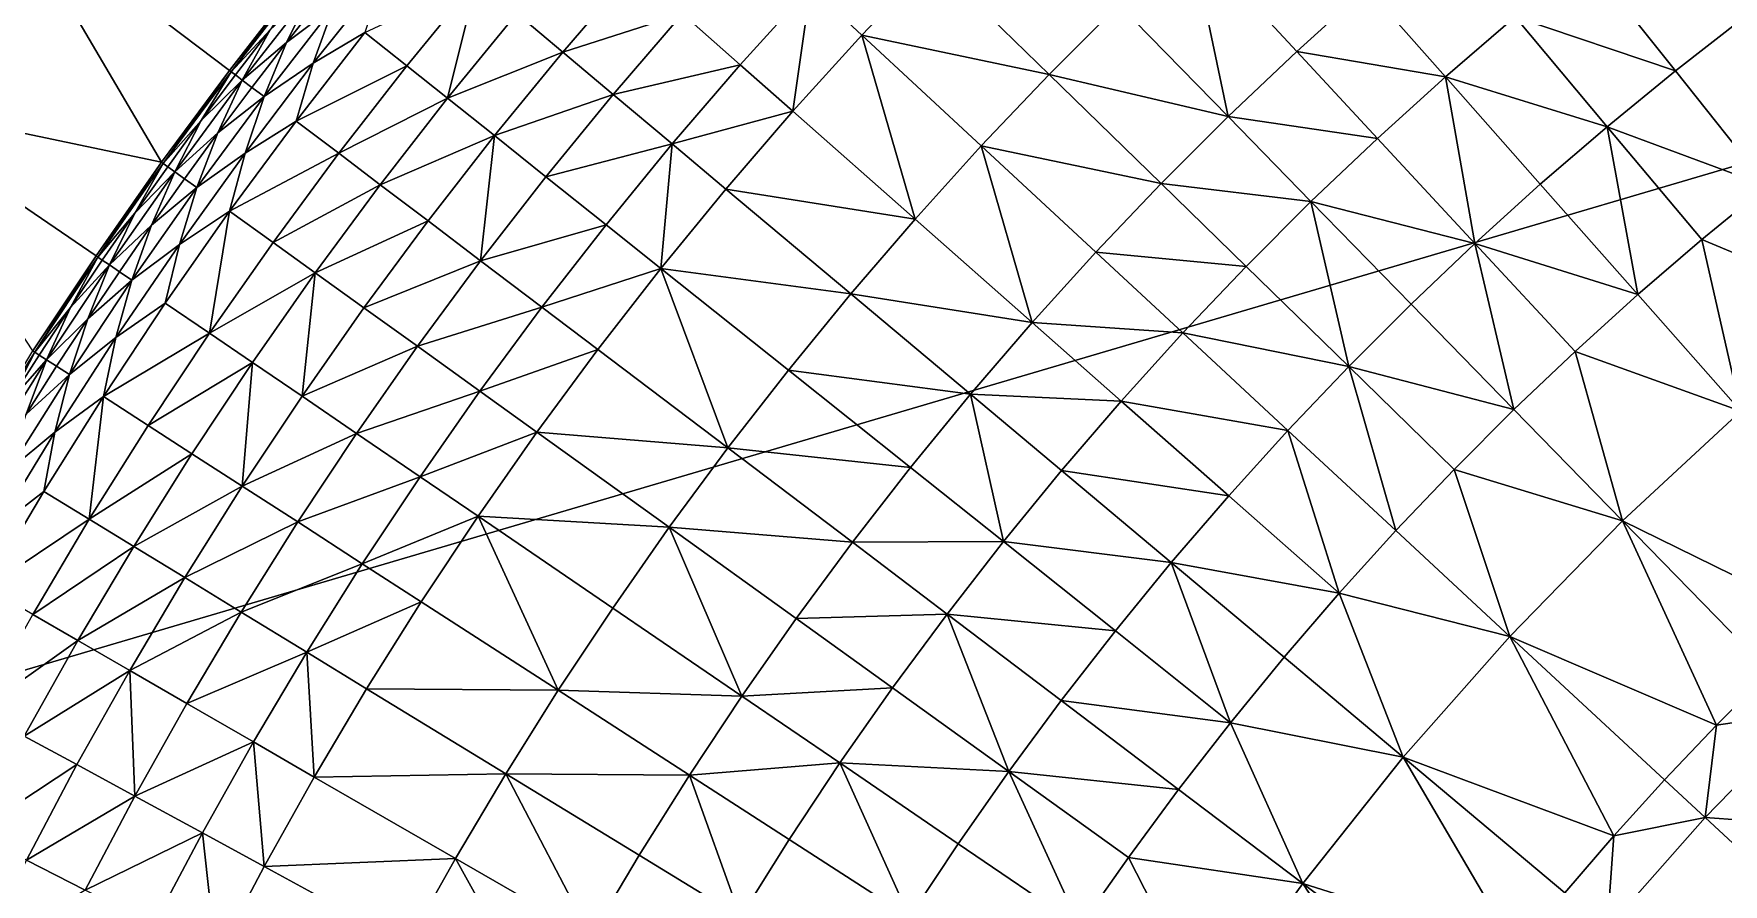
# Model space of a CAD drawing. Header units: millimetres. Extents: x -3250 to 5350, y -3250 to 3250.
# Drawn here: x -2100 to -1177, y 1065 to 1529 of the extents above; entities that cross this region are included whole.
import ezdxf

# ---------------------------------------------------------------- set-up
doc = ezdxf.new("R2010")
doc.units = ezdxf.units.MM
doc.header["$MEASUREMENT"] = 0
doc.layers.add('MESH_3D', color=2, linetype='CONTINUOUS')

msp = doc.modelspace()

# ---------------------------------------------------------------- linework, layer by layer
at = {"layer": 'MESH_3D'}
for points in [[(2150.48, 2436.79, 32500), (-3128.53, 880.23, 32500), (-2326.57, -2269.27, 32500)], [(2150.48, 2436.79, 32500), (-2269.27, 2326.57, 32500), (-3128.53, 880.23, 32500)], [(2150.48, 2436.79, 32500), (-2326.57, -2269.27, 32500), (3105.61, 957.95, 32500)], [(-2189.53, 1492.8, 24200), (-2112.4, 1600.08, 24200), (-2029.85, 1459.36, 24000)], [(-2112.4, 1600.08, 24200), (-1954.58, 1558.72, 24000), (-1992.83, 1509.51, 24000)], [(-2112.4, 1600.08, 24200), (-1992.83, 1509.51, 24000), (-2029.85, 1459.36, 24000)], [(-1507.26, 1545.32, -630.5), (-1468.27, 1582.42, -630.5), (-1447.71, 1484.26, -698.41)], [(-1468.27, 1582.42, -630.5), (-1410.25, 1519.89, -698.41), (-1447.71, 1484.26, -698.41)], [(-1468.27, 1582.42, -630.5), (-1371.92, 1554.58, -698.41), (-1410.25, 1519.89, -698.41)], [(-1675.71, 1554.84, -506.08), (-1609, 1569.37, -547.31), (-1647.63, 1528.77, -547.31)], [(-1647.63, 1528.77, -547.31), (-1609, 1569.37, -547.31), (-1545.32, 1507.26, -630.5)], [(-1609, 1569.37, -547.31), (-1507.26, 1545.32, -630.5), (-1545.32, 1507.26, -630.5)], [(-1291.08, 1538.65, -744.25), (-1252.32, 1570.36, -744.25), (-1203.57, 1509.23, -794.3)], [(-1252.32, 1570.36, -744.25), (-1165.57, 1538.77, -794.3), (-1203.57, 1509.23, -794.3)], [(-1991.89, 1508.8, -38.42), (-1992.83, 1509.51), (-1954.58, 1558.72)], [(-1954.58, 1558.72, 24000), (-1954.58, 1558.72), (-1992.83, 1509.51)], [(-1992.83, 1509.51, 24000), (-1954.58, 1558.72, 24000), (-1992.83, 1509.51)], [(-1991.89, 1508.8, -38.42), (-1954.58, 1558.72), (-1953.66, 1557.99, -38.42)], [(-1947.07, 1513.41, -205.25), (-1936.02, 1543.92, -171.85), (-1908.73, 1561.48, -205.25)], [(-1947.07, 1513.41, -205.25), (-1908.73, 1561.48, -205.25), (-1918.79, 1530.18, -238.11)], [(-1918.79, 1530.18, -238.11), (-1857.68, 1558.78, -303.82), (-1895.97, 1511.98, -303.82)], [(-1895.97, 1511.98, -303.82), (-1857.68, 1558.78, -303.82), (-1873.76, 1494.27, -355.73)], [(-1857.68, 1558.78, -303.82), (-1835.92, 1540.52, -355.73), (-1873.76, 1494.27, -355.73)], [(-1835.92, 1540.52, -355.73), (-1772.43, 1564.18, -406.77), (-1810.87, 1519.5, -406.77)], [(-1810.87, 1519.5, -406.77), (-1772.43, 1564.18, -406.77), (-1745.45, 1540.36, -455.71)], [(-1970.59, 1531.69, -71.93), (-1991.89, 1508.8, -38.42), (-1953.66, 1557.99, -38.42)], [(-1961.66, 1524.76, -138.74), (-1985.75, 1504.15, -105.25), (-1947.64, 1553.19, -105.25)], [(-1970.59, 1531.69, -71.93), (-1947.64, 1553.19, -105.25), (-1985.75, 1504.15, -105.25)], [(-1961.66, 1524.76, -138.74), (-1947.64, 1553.19, -105.25), (-1942.5, 1549.09, -138.74)], [(-1745.45, 1540.36, -455.71), (-1675.71, 1554.84, -506.08), (-1713.96, 1512.58, -506.08)], [(-1713.96, 1512.58, -506.08), (-1675.71, 1554.84, -506.08), (-1685.23, 1487.22, -547.31)], [(-1675.71, 1554.84, -506.08), (-1647.63, 1528.77, -547.31), (-1685.23, 1487.22, -547.31)], [(-1410.25, 1519.89, -698.41), (-1371.92, 1554.58, -698.41), (-1329.04, 1505.99, -744.25)], [(-1371.92, 1554.58, -698.41), (-1291.08, 1538.65, -744.25), (-1329.04, 1505.99, -744.25)], [(-1947.07, 1513.41, -205.25), (-1973.91, 1495.18, -171.85), (-1936.02, 1543.92, -171.85)], [(-1961.66, 1524.76, -138.74), (-1936.02, 1543.92, -171.85), (-1973.91, 1495.18, -171.85)], [(-1961.66, 1524.76, -138.74), (-1942.5, 1549.09, -138.74), (-1936.02, 1543.92, -171.85)], [(-1873.76, 1494.27, -355.73), (-1835.92, 1540.52, -355.73), (-1810.87, 1519.5, -406.77)], [(-1810.87, 1519.5, -406.77), (-1745.45, 1540.36, -455.71), (-1783.31, 1496.37, -455.71)], [(-1783.31, 1496.37, -455.71), (-1745.45, 1540.36, -455.71), (-1713.96, 1512.58, -506.08)], [(-1545.32, 1507.26, -630.5), (-1507.26, 1545.32, -630.5), (-1447.71, 1484.26, -698.41)], [(-1989.53, 1507.01, -71.93), (-1991.89, 1508.8, -38.42), (-1970.59, 1531.69, -71.93)], [(-1989.53, 1507.01, -71.93), (-1970.59, 1531.69, -71.93), (-1985.75, 1504.15, -105.25)], [(-1329.04, 1505.99, -744.25), (-1291.08, 1538.65, -744.25), (-1240.82, 1478.76, -794.3)], [(-1291.08, 1538.65, -744.25), (-1203.57, 1509.23, -794.3), (-1240.82, 1478.76, -794.3)], [(-1203.57, 1509.23, -794.3), (-1165.57, 1538.77, -794.3), (-1153.46, 1446.39, -840.76)], [(-1980.52, 1500.18, -138.74), (-1985.75, 1504.15, -105.25), (-1961.66, 1524.76, -138.74)], [(-1980.52, 1500.18, -138.74), (-1961.66, 1524.76, -138.74), (-1973.91, 1495.18, -171.85)], [(-1956.34, 1481.87, -238.11), (-1918.79, 1530.18, -238.11), (-1895.97, 1511.98, -303.82)], [(-1947.07, 1513.41, -205.25), (-1918.79, 1530.18, -238.11), (-1956.34, 1481.87, -238.11)], [(-1685.23, 1487.22, -547.31), (-1647.63, 1528.77, -547.31), (-1618.53, 1428.36, -630.5)], [(-1647.63, 1528.77, -547.31), (-1545.32, 1507.26, -630.5), (-1582.42, 1468.27, -630.5)], [(-1647.63, 1528.77, -547.31), (-1582.42, 1468.27, -630.5), (-1618.53, 1428.36, -630.5)], [(-1984.19, 1464.4, -205.25), (-1947.07, 1513.41, -205.25), (-1956.34, 1481.87, -238.11)], [(-1984.19, 1464.4, -205.25), (-1973.91, 1495.18, -171.85), (-1947.07, 1513.41, -205.25)], [(-1873.76, 1494.27, -355.73), (-1810.87, 1519.5, -406.77), (-1848.19, 1473.88, -406.77)], [(-1848.19, 1473.88, -406.77), (-1810.87, 1519.5, -406.77), (-1783.31, 1496.37, -455.71)], [(-1783.31, 1496.37, -455.71), (-1713.96, 1512.58, -506.08), (-1751.13, 1469.38, -506.08)], [(-1751.13, 1469.38, -506.08), (-1713.96, 1512.58, -506.08), (-1685.23, 1487.22, -547.31)], [(-1447.71, 1484.26, -698.41), (-1410.25, 1519.89, -698.41), (-1366.18, 1472.39, -744.25)], [(-1410.25, 1519.89, -698.41), (-1329.04, 1505.99, -744.25), (-1366.18, 1472.39, -744.25)], [(-2028.89, 1458.67, -38.42), (-2029.85, 1459.36), (-1992.83, 1509.51)], [(-2029.85, 1459.36, 24000), (-1992.83, 1509.51), (-2029.85, 1459.36)], [(-2029.85, 1459.36, 24000), (-1992.83, 1509.51, 24000), (-1992.83, 1509.51)], [(-2028.89, 1458.67, -38.42), (-1992.83, 1509.51), (-1991.89, 1508.8, -38.42)], [(-2008.16, 1482.09, -71.93), (-2028.89, 1458.67, -38.42), (-1991.89, 1508.8, -38.42)], [(-1999.07, 1475.38, -138.74), (-2022.64, 1454.18, -105.25), (-1985.75, 1504.15, -105.25)], [(-2008.16, 1482.09, -71.93), (-1985.75, 1504.15, -105.25), (-2022.64, 1454.18, -105.25)], [(-2008.16, 1482.09, -71.93), (-1991.89, 1508.8, -38.42), (-1989.53, 1507.01, -71.93)], [(-2008.16, 1482.09, -71.93), (-1989.53, 1507.01, -71.93), (-1985.75, 1504.15, -105.25)], [(-1999.07, 1475.38, -138.74), (-1985.75, 1504.15, -105.25), (-1980.52, 1500.18, -138.74)], [(-1956.34, 1481.87, -238.11), (-1895.97, 1511.98, -303.82), (-1933.07, 1464.24, -303.82)], [(-1933.07, 1464.24, -303.82), (-1895.97, 1511.98, -303.82), (-1873.76, 1494.27, -355.73)], [(-1582.42, 1468.27, -630.5), (-1545.32, 1507.26, -630.5), (-1484.26, 1447.71, -698.41)], [(-1545.32, 1507.26, -630.5), (-1447.71, 1484.26, -698.41), (-1484.26, 1447.71, -698.41)], [(-1366.18, 1472.39, -744.25), (-1329.04, 1505.99, -744.25), (-1312.99, 1415.07, -794.3)], [(-1329.04, 1505.99, -744.25), (-1240.82, 1478.76, -794.3), (-1277.3, 1447.36, -794.3)], [(-1329.04, 1505.99, -744.25), (-1277.3, 1447.36, -794.3), (-1312.99, 1415.07, -794.3)], [(-1240.82, 1478.76, -794.3), (-1203.57, 1509.23, -794.3), (-1153.46, 1446.39, -840.76)], [(-1984.19, 1464.4, -205.25), (-2010.57, 1445.5, -171.85), (-1973.91, 1495.18, -171.85)], [(-1999.07, 1475.38, -138.74), (-1973.91, 1495.18, -171.85), (-2010.57, 1445.5, -171.85)], [(-1999.07, 1475.38, -138.74), (-1980.52, 1500.18, -138.74), (-1973.91, 1495.18, -171.85)], [(-1933.07, 1464.24, -303.82), (-1873.76, 1494.27, -355.73), (-1910.43, 1447.1, -355.73)], [(-1910.43, 1447.1, -355.73), (-1873.76, 1494.27, -355.73), (-1848.19, 1473.88, -406.77)], [(-1848.19, 1473.88, -406.77), (-1783.31, 1496.37, -455.71), (-1820.06, 1451.45, -455.71)], [(-1820.06, 1451.45, -455.71), (-1783.31, 1496.37, -455.71), (-1751.13, 1469.38, -506.08)], [(-2189.53, 1492.8, 24200), (-2029.85, 1459.36, 24000), (-2065.6, 1408.3, 24000)], [(-2189.53, 1492.8, 24200), (-2065.6, 1408.3, 24000), (-2100.06, 1356.37, 24000)], [(-1751.13, 1469.38, -506.08), (-1685.23, 1487.22, -547.31), (-1721.78, 1444.74, -547.31)], [(-1721.78, 1444.74, -547.31), (-1685.23, 1487.22, -547.31), (-1618.53, 1428.36, -630.5)], [(-2026.48, 1456.94, -71.93), (-2028.89, 1458.67, -38.42), (-2008.16, 1482.09, -71.93)], [(-2026.48, 1456.94, -71.93), (-2008.16, 1482.09, -71.93), (-2022.64, 1454.18, -105.25)], [(-2017.3, 1450.34, -138.74), (-2022.64, 1454.18, -105.25), (-1999.07, 1475.38, -138.74)], [(-2017.3, 1450.34, -138.74), (-1999.07, 1475.38, -138.74), (-2010.57, 1445.5, -171.85)], [(-1992.68, 1432.64, -238.11), (-1956.34, 1481.87, -238.11), (-1933.07, 1464.24, -303.82)], [(-1984.19, 1464.4, -205.25), (-1956.34, 1481.87, -238.11), (-1992.68, 1432.64, -238.11)], [(-1484.26, 1447.71, -698.41), (-1447.71, 1484.26, -698.41), (-1402.46, 1437.87, -744.25)], [(-1447.71, 1484.26, -698.41), (-1366.18, 1472.39, -744.25), (-1402.46, 1437.87, -744.25)], [(-1277.3, 1447.36, -794.3), (-1240.82, 1478.76, -794.3), (-1224.12, 1387.1, -840.76)], [(-1240.82, 1478.76, -794.3), (-1153.46, 1446.39, -840.76), (-1189.16, 1417.18, -840.76)], [(-1240.82, 1478.76, -794.3), (-1189.16, 1417.18, -840.76), (-1224.12, 1387.1, -840.76)], [(-1910.43, 1447.1, -355.73), (-1848.19, 1473.88, -406.77), (-1884.36, 1427.35, -406.77)], [(-1884.36, 1427.35, -406.77), (-1848.19, 1473.88, -406.77), (-1855.68, 1405.62, -455.71)], [(-1848.19, 1473.88, -406.77), (-1820.06, 1451.45, -455.71), (-1855.68, 1405.62, -455.71)], [(-1820.06, 1451.45, -455.71), (-1751.13, 1469.38, -506.08), (-1787.22, 1425.26, -506.08)], [(-1787.22, 1425.26, -506.08), (-1751.13, 1469.38, -506.08), (-1757.26, 1401.37, -547.31)], [(-1751.13, 1469.38, -506.08), (-1721.78, 1444.74, -547.31), (-1757.26, 1401.37, -547.31)], [(-1618.53, 1428.36, -630.5), (-1582.42, 1468.27, -630.5), (-1554.58, 1371.92, -698.41)], [(-1582.42, 1468.27, -630.5), (-1519.89, 1410.25, -698.41), (-1554.58, 1371.92, -698.41)], [(-1582.42, 1468.27, -630.5), (-1484.26, 1447.71, -698.41), (-1519.89, 1410.25, -698.41)], [(-1402.46, 1437.87, -744.25), (-1366.18, 1472.39, -744.25), (-1312.99, 1415.07, -794.3)], [(-2064.62, 1407.63, -38.42), (-2065.6, 1408.3), (-2029.85, 1459.36)], [(-2065.6, 1408.3, 24000), (-2029.85, 1459.36), (-2065.6, 1408.3)], [(-2065.6, 1408.3, 24000), (-2029.85, 1459.36, 24000), (-2029.85, 1459.36)], [(-2064.62, 1407.63, -38.42), (-2029.85, 1459.36), (-2028.89, 1458.67, -38.42)], [(-2044.49, 1431.56, -71.93), (-2064.62, 1407.63, -38.42), (-2028.89, 1458.67, -38.42)], [(-2044.49, 1431.56, -71.93), (-2028.89, 1458.67, -38.42), (-2026.48, 1456.94, -71.93)], [(-2044.49, 1431.56, -71.93), (-2026.48, 1456.94, -71.93), (-2022.64, 1454.18, -105.25)], [(-2020.08, 1414.48, -205.25), (-1984.19, 1464.4, -205.25), (-1992.68, 1432.64, -238.11)], [(-2020.08, 1414.48, -205.25), (-2010.57, 1445.5, -171.85), (-1984.19, 1464.4, -205.25)], [(-1992.68, 1432.64, -238.11), (-1933.07, 1464.24, -303.82), (-1968.97, 1415.6, -303.82)], [(-1968.97, 1415.6, -303.82), (-1933.07, 1464.24, -303.82), (-1910.43, 1447.1, -355.73)], [(-2035.23, 1425.08, -138.74), (-2058.26, 1403.3, -105.25), (-2022.64, 1454.18, -105.25)], [(-2044.49, 1431.56, -71.93), (-2022.64, 1454.18, -105.25), (-2058.26, 1403.3, -105.25)], [(-2035.23, 1425.08, -138.74), (-2022.64, 1454.18, -105.25), (-2017.3, 1450.34, -138.74)], [(-2035.23, 1425.08, -138.74), (-2017.3, 1450.34, -138.74), (-2010.57, 1445.5, -171.85)], [(-1855.68, 1405.62, -455.71), (-1820.06, 1451.45, -455.71), (-1787.22, 1425.26, -506.08)], [(-2020.08, 1414.48, -205.25), (-2045.98, 1394.93, -171.85), (-2010.57, 1445.5, -171.85)], [(-2035.23, 1425.08, -138.74), (-2010.57, 1445.5, -171.85), (-2045.98, 1394.93, -171.85)], [(-1968.97, 1415.6, -303.82), (-1910.43, 1447.1, -355.73), (-1945.91, 1399.02, -355.73)], [(-1945.91, 1399.02, -355.73), (-1910.43, 1447.1, -355.73), (-1884.36, 1427.35, -406.77)], [(-1757.26, 1401.37, -547.31), (-1721.78, 1444.74, -547.31), (-1653.64, 1387.57, -630.5)], [(-1721.78, 1444.74, -547.31), (-1618.53, 1428.36, -630.5), (-1653.64, 1387.57, -630.5)], [(-1519.89, 1410.25, -698.41), (-1484.26, 1447.71, -698.41), (-1437.87, 1402.46, -744.25)], [(-1484.26, 1447.71, -698.41), (-1402.46, 1437.87, -744.25), (-1437.87, 1402.46, -744.25)], [(-1312.99, 1415.07, -794.3), (-1277.3, 1447.36, -794.3), (-1224.12, 1387.1, -840.76)], [(-1100.51, 1380, -885.22), (-1189.16, 1417.18, -840.76), (-1153.46, 1446.39, -840.76)], [(-2062.17, 1405.97, -71.93), (-2064.62, 1407.63, -38.42), (-2044.49, 1431.56, -71.93)], [(-2062.17, 1405.97, -71.93), (-2044.49, 1431.56, -71.93), (-2058.26, 1403.3, -105.25)], [(-2027.78, 1382.51, -238.11), (-1992.68, 1432.64, -238.11), (-2003.65, 1366.07, -303.82)], [(-2020.08, 1414.48, -205.25), (-1992.68, 1432.64, -238.11), (-2027.78, 1382.51, -238.11)], [(-1992.68, 1432.64, -238.11), (-1968.97, 1415.6, -303.82), (-2003.65, 1366.07, -303.82)], [(-1437.87, 1402.46, -744.25), (-1402.46, 1437.87, -744.25), (-1381.89, 1347.86, -794.3)], [(-1402.46, 1437.87, -744.25), (-1347.86, 1381.89, -794.3), (-1381.89, 1347.86, -794.3)], [(-1402.46, 1437.87, -744.25), (-1312.99, 1415.07, -794.3), (-1347.86, 1381.89, -794.3)], [(-2052.83, 1399.6, -138.74), (-2058.26, 1403.3, -105.25), (-2035.23, 1425.08, -138.74)], [(-2052.83, 1399.6, -138.74), (-2035.23, 1425.08, -138.74), (-2045.98, 1394.93, -171.85)], [(-1945.91, 1399.02, -355.73), (-1884.36, 1427.35, -406.77), (-1919.36, 1379.93, -406.77)], [(-1919.36, 1379.93, -406.77), (-1884.36, 1427.35, -406.77), (-1855.68, 1405.62, -455.71)], [(-1855.68, 1405.62, -455.71), (-1787.22, 1425.26, -506.08), (-1822.2, 1380.26, -506.08)], [(-1822.2, 1380.26, -506.08), (-1787.22, 1425.26, -506.08), (-1757.26, 1401.37, -547.31)], [(-1653.64, 1387.57, -630.5), (-1618.53, 1428.36, -630.5), (-1554.58, 1371.92, -698.41)], [(-2054.72, 1363.68, -205.25), (-2045.98, 1394.93, -171.85), (-2020.08, 1414.48, -205.25)], [(-2054.72, 1363.68, -205.25), (-2020.08, 1414.48, -205.25), (-2027.78, 1382.51, -238.11)], [(-2003.65, 1366.07, -303.82), (-1968.97, 1415.6, -303.82), (-1945.91, 1399.02, -355.73)], [(-1347.86, 1381.89, -794.3), (-1312.99, 1415.07, -794.3), (-1291.74, 1324.35, -840.76)], [(-1312.99, 1415.07, -794.3), (-1224.12, 1387.1, -840.76), (-1258.32, 1356.15, -840.76)], [(-1312.99, 1415.07, -794.3), (-1258.32, 1356.15, -840.76), (-1291.74, 1324.35, -840.76)], [(-1167.93, 1323.42, -885.22), (-1224.12, 1387.1, -840.76), (-1189.16, 1417.18, -840.76)], [(-1167.93, 1323.42, -885.22), (-1189.16, 1417.18, -840.76), (-1100.51, 1380, -885.22)], [(-2099.07, 1355.73, -38.42), (-2100.06, 1356.37), (-2065.6, 1408.3)], [(-2100.06, 1356.37, 24000), (-2065.6, 1408.3), (-2100.06, 1356.37)], [(-2100.06, 1356.37, 24000), (-2065.6, 1408.3, 24000), (-2065.6, 1408.3)], [(-2099.07, 1355.73, -38.42), (-2065.6, 1408.3), (-2064.62, 1407.63, -38.42)], [(-2079.54, 1380.15, -71.93), (-2099.07, 1355.73, -38.42), (-2064.62, 1407.63, -38.42)], [(-2070.12, 1373.9, -138.74), (-2092.61, 1351.55, -105.25), (-2058.26, 1403.3, -105.25)], [(-2079.54, 1380.15, -71.93), (-2058.26, 1403.3, -105.25), (-2092.61, 1351.55, -105.25)], [(-2079.54, 1380.15, -71.93), (-2064.62, 1407.63, -38.42), (-2062.17, 1405.97, -71.93)], [(-2079.54, 1380.15, -71.93), (-2062.17, 1405.97, -71.93), (-2058.26, 1403.3, -105.25)], [(-2070.12, 1373.9, -138.74), (-2058.26, 1403.3, -105.25), (-2052.83, 1399.6, -138.74)], [(-1919.36, 1379.93, -406.77), (-1855.68, 1405.62, -455.71), (-1890.14, 1358.92, -455.71)], [(-1890.14, 1358.92, -455.71), (-1855.68, 1405.62, -455.71), (-1822.2, 1380.26, -506.08)], [(-1554.58, 1371.92, -698.41), (-1519.89, 1410.25, -698.41), (-1472.39, 1366.18, -744.25)], [(-1519.89, 1410.25, -698.41), (-1437.87, 1402.46, -744.25), (-1472.39, 1366.18, -744.25)], [(-1472.39, 1366.18, -744.25), (-1437.87, 1402.46, -744.25), (-1381.89, 1347.86, -794.3)], [(-2054.72, 1363.68, -205.25), (-2080.12, 1343.49, -171.85), (-2045.98, 1394.93, -171.85)], [(-2070.12, 1373.9, -138.74), (-2045.98, 1394.93, -171.85), (-2080.12, 1343.49, -171.85)], [(-2070.12, 1373.9, -138.74), (-2052.83, 1399.6, -138.74), (-2045.98, 1394.93, -171.85)], [(-2003.65, 1366.07, -303.82), (-1945.91, 1399.02, -355.73), (-1980.19, 1350.07, -355.73)], [(-1980.19, 1350.07, -355.73), (-1945.91, 1399.02, -355.73), (-1953.17, 1331.65, -406.77)], [(-1945.91, 1399.02, -355.73), (-1919.36, 1379.93, -406.77), (-1953.17, 1331.65, -406.77)], [(-1822.2, 1380.26, -506.08), (-1757.26, 1401.37, -547.31), (-1791.65, 1357.13, -547.31)], [(-1791.65, 1357.13, -547.31), (-1757.26, 1401.37, -547.31), (-1720.75, 1303.42, -630.5)], [(-1757.26, 1401.37, -547.31), (-1653.64, 1387.57, -630.5), (-1687.72, 1345.91, -630.5)], [(-1757.26, 1401.37, -547.31), (-1687.72, 1345.91, -630.5), (-1720.75, 1303.42, -630.5)], [(-1687.72, 1345.91, -630.5), (-1653.64, 1387.57, -630.5), (-1588.3, 1332.74, -698.41)], [(-1653.64, 1387.57, -630.5), (-1554.58, 1371.92, -698.41), (-1588.3, 1332.74, -698.41)], [(-1167.93, 1323.42, -885.22), (-1258.32, 1356.15, -840.76), (-1224.12, 1387.1, -840.76)], [(-2096.58, 1354.12, -71.93), (-2099.07, 1355.73, -38.42), (-2079.54, 1380.15, -71.93)], [(-2096.58, 1354.12, -71.93), (-2079.54, 1380.15, -71.93), (-2092.61, 1351.55, -105.25)], [(-2061.61, 1331.53, -238.11), (-2027.78, 1382.51, -238.11), (-2003.65, 1366.07, -303.82)], [(-2054.72, 1363.68, -205.25), (-2027.78, 1382.51, -238.11), (-2061.61, 1331.53, -238.11)], [(-1953.17, 1331.65, -406.77), (-1919.36, 1379.93, -406.77), (-1890.14, 1358.92, -455.71)], [(-1890.14, 1358.92, -455.71), (-1822.2, 1380.26, -506.08), (-1856.04, 1334.4, -506.08)], [(-1856.04, 1334.4, -506.08), (-1822.2, 1380.26, -506.08), (-1791.65, 1357.13, -547.31)], [(-1381.89, 1347.86, -794.3), (-1347.86, 1381.89, -794.3), (-1291.74, 1324.35, -840.76)], [(-2087.09, 1347.98, -138.74), (-2092.61, 1351.55, -105.25), (-2070.12, 1373.9, -138.74)], [(-2087.09, 1347.98, -138.74), (-2070.12, 1373.9, -138.74), (-2080.12, 1343.49, -171.85)], [(-2061.61, 1331.53, -238.11), (-2003.65, 1366.07, -303.82), (-2037.09, 1315.69, -303.82)], [(-2037.09, 1315.69, -303.82), (-2003.65, 1366.07, -303.82), (-1980.19, 1350.07, -355.73)], [(-1588.3, 1332.74, -698.41), (-1554.58, 1371.92, -698.41), (-1505.99, 1329.04, -744.25)], [(-1554.58, 1371.92, -698.41), (-1472.39, 1366.18, -744.25), (-1505.99, 1329.04, -744.25)], [(-1505.99, 1329.04, -744.25), (-1472.39, 1366.18, -744.25), (-1415.07, 1312.99, -794.3)], [(-1472.39, 1366.18, -744.25), (-1381.89, 1347.86, -794.3), (-1415.07, 1312.99, -794.3)], [(-2132.22, 1302.97, -38.42), (-2100.06, 1356.37), (-2099.07, 1355.73, -38.42)], [(-2113.3, 1327.88, -71.93), (-2132.22, 1302.97, -38.42), (-2099.07, 1355.73, -38.42)], [(-2113.3, 1327.88, -71.93), (-2099.07, 1355.73, -38.42), (-2096.58, 1354.12, -71.93)], [(-2088.08, 1312.03, -205.25), (-2080.12, 1343.49, -171.85), (-2054.72, 1363.68, -205.25)], [(-2088.08, 1312.03, -205.25), (-2054.72, 1363.68, -205.25), (-2061.61, 1331.53, -238.11)], [(-1953.17, 1331.65, -406.77), (-1890.14, 1358.92, -455.71), (-1923.43, 1311.37, -455.71)], [(-1923.43, 1311.37, -455.71), (-1890.14, 1358.92, -455.71), (-1856.04, 1334.4, -506.08)], [(-1856.04, 1334.4, -506.08), (-1791.65, 1357.13, -547.31), (-1824.93, 1312.04, -547.31)], [(-1824.93, 1312.04, -547.31), (-1791.65, 1357.13, -547.31), (-1720.75, 1303.42, -630.5)], [(-1232.44, 1263.56, -885.22), (-1291.74, 1324.35, -840.76), (-1258.32, 1356.15, -840.76)], [(-1232.44, 1263.56, -885.22), (-1258.32, 1356.15, -840.76), (-1167.93, 1323.42, -885.22)], [(-2103.73, 1321.86, -138.74), (-2125.65, 1298.96, -105.25), (-2092.61, 1351.55, -105.25)], [(-2113.3, 1327.88, -71.93), (-2092.61, 1351.55, -105.25), (-2125.65, 1298.96, -105.25)], [(-2113.3, 1327.88, -71.93), (-2096.58, 1354.12, -71.93), (-2092.61, 1351.55, -105.25)], [(-2103.73, 1321.86, -138.74), (-2092.61, 1351.55, -105.25), (-2087.09, 1347.98, -138.74)], [(-2103.73, 1321.86, -138.74), (-2087.09, 1347.98, -138.74), (-2080.12, 1343.49, -171.85)], [(-2037.09, 1315.69, -303.82), (-1980.19, 1350.07, -355.73), (-2013.23, 1300.28, -355.73)], [(-2013.23, 1300.28, -355.73), (-1980.19, 1350.07, -355.73), (-1985.76, 1282.54, -406.77)], [(-1980.19, 1350.07, -355.73), (-1953.17, 1331.65, -406.77), (-1985.76, 1282.54, -406.77)], [(-1415.07, 1312.99, -794.3), (-1381.89, 1347.86, -794.3), (-1356.15, 1258.32, -840.76)], [(-1381.89, 1347.86, -794.3), (-1291.74, 1324.35, -840.76), (-1324.35, 1291.74, -840.76)], [(-1381.89, 1347.86, -794.3), (-1324.35, 1291.74, -840.76), (-1356.15, 1258.32, -840.76)], [(-2088.08, 1312.03, -205.25), (-2112.97, 1291.21, -171.85), (-2080.12, 1343.49, -171.85)], [(-2103.73, 1321.86, -138.74), (-2080.12, 1343.49, -171.85), (-2112.97, 1291.21, -171.85)], [(-1720.75, 1303.42, -630.5), (-1687.72, 1345.91, -630.5), (-1621.03, 1292.73, -698.41)], [(-1687.72, 1345.91, -630.5), (-1588.3, 1332.74, -698.41), (-1621.03, 1292.73, -698.41)], [(-2094.17, 1279.72, -238.11), (-2061.61, 1331.53, -238.11), (-2069.26, 1264.5, -303.82)], [(-2088.08, 1312.03, -205.25), (-2061.61, 1331.53, -238.11), (-2094.17, 1279.72, -238.11)], [(-2061.61, 1331.53, -238.11), (-2037.09, 1315.69, -303.82), (-2069.26, 1264.5, -303.82)], [(-1985.76, 1282.54, -406.77), (-1953.17, 1331.65, -406.77), (-1923.43, 1311.37, -455.71)], [(-1923.43, 1311.37, -455.71), (-1856.04, 1334.4, -506.08), (-1888.73, 1287.72, -506.08)], [(-1888.73, 1287.72, -506.08), (-1856.04, 1334.4, -506.08), (-1824.93, 1312.04, -547.31)], [(-1621.03, 1292.73, -698.41), (-1588.3, 1332.74, -698.41), (-1570.36, 1252.32, -744.25)], [(-1588.3, 1332.74, -698.41), (-1505.99, 1329.04, -744.25), (-1538.65, 1291.08, -744.25)], [(-1588.3, 1332.74, -698.41), (-1538.65, 1291.08, -744.25), (-1570.36, 1252.32, -744.25)], [(-1538.65, 1291.08, -744.25), (-1505.99, 1329.04, -744.25), (-1447.36, 1277.3, -794.3)], [(-1505.99, 1329.04, -744.25), (-1415.07, 1312.99, -794.3), (-1447.36, 1277.3, -794.3)], [(-1232.44, 1263.56, -885.22), (-1324.35, 1291.74, -840.76), (-1291.74, 1324.35, -840.76)], [(-1232.44, 1263.56, -885.22), (-1167.93, 1323.42, -885.22), (-1122.29, 1209.54, -939.08)], [(-2120.14, 1259.56, -205.25), (-2088.08, 1312.03, -205.25), (-2094.17, 1279.72, -238.11)], [(-2120.14, 1259.56, -205.25), (-2112.97, 1291.21, -171.85), (-2088.08, 1312.03, -205.25)], [(-2069.26, 1264.5, -303.82), (-2037.09, 1315.69, -303.82), (-2013.23, 1300.28, -355.73)], [(-1985.76, 1282.54, -406.77), (-1923.43, 1311.37, -455.71), (-1955.53, 1263.01, -455.71)], [(-1955.53, 1263.01, -455.71), (-1923.43, 1311.37, -455.71), (-1888.73, 1287.72, -506.08)], [(-1888.73, 1287.72, -506.08), (-1824.93, 1312.04, -547.31), (-1857.07, 1266.13, -547.31)], [(-1857.07, 1266.13, -547.31), (-1824.93, 1312.04, -547.31), (-1752.71, 1260.11, -630.5)], [(-1824.93, 1312.04, -547.31), (-1720.75, 1303.42, -630.5), (-1752.71, 1260.11, -630.5)], [(-1447.36, 1277.3, -794.3), (-1415.07, 1312.99, -794.3), (-1387.1, 1224.12, -840.76)], [(-1415.07, 1312.99, -794.3), (-1356.15, 1258.32, -840.76), (-1387.1, 1224.12, -840.76)], [(-2069.26, 1264.5, -303.82), (-2013.23, 1300.28, -355.73), (-2045.02, 1249.69, -355.73)], [(-2045.02, 1249.69, -355.73), (-2013.23, 1300.28, -355.73), (-1985.76, 1282.54, -406.77)], [(-1752.71, 1260.11, -630.5), (-1720.75, 1303.42, -630.5), (-1652.75, 1251.91, -698.41)], [(-1720.75, 1303.42, -630.5), (-1621.03, 1292.73, -698.41), (-1652.75, 1251.91, -698.41)], [(-1652.75, 1251.91, -698.41), (-1621.03, 1292.73, -698.41), (-1570.36, 1252.32, -744.25)], [(-1570.36, 1252.32, -744.25), (-1538.65, 1291.08, -744.25), (-1478.76, 1240.82, -794.3)], [(-1538.65, 1291.08, -744.25), (-1447.36, 1277.3, -794.3), (-1478.76, 1240.82, -794.3)], [(-1293.9, 1200.56, -885.22), (-1356.15, 1258.32, -840.76), (-1324.35, 1291.74, -840.76)], [(-1293.9, 1200.56, -885.22), (-1324.35, 1291.74, -840.76), (-1232.44, 1263.56, -885.22)], [(-2045.02, 1249.69, -355.73), (-1985.76, 1282.54, -406.77), (-2017.12, 1232.63, -406.77)], [(-2017.12, 1232.63, -406.77), (-1985.76, 1282.54, -406.77), (-1955.53, 1263.01, -455.71)], [(-1955.53, 1263.01, -455.71), (-1888.73, 1287.72, -506.08), (-1920.25, 1240.23, -506.08)], [(-1920.25, 1240.23, -506.08), (-1888.73, 1287.72, -506.08), (-1857.07, 1266.13, -547.31)], [(-2125.42, 1227.11, -238.11), (-2094.17, 1279.72, -238.11), (-2069.26, 1264.5, -303.82)], [(-2120.14, 1259.56, -205.25), (-2094.17, 1279.72, -238.11), (-2125.42, 1227.11, -238.11)], [(-1478.76, 1240.82, -794.3), (-1447.36, 1277.3, -794.3), (-1387.1, 1224.12, -840.76)], [(-2125.42, 1227.11, -238.11), (-2069.26, 1264.5, -303.82), (-2100.14, 1212.52, -303.82)], [(-2100.14, 1212.52, -303.82), (-2069.26, 1264.5, -303.82), (-2045.02, 1249.69, -355.73)], [(-1920.25, 1240.23, -506.08), (-1857.07, 1266.13, -547.31), (-1888.06, 1219.44, -547.31)], [(-1888.06, 1219.44, -547.31), (-1857.07, 1266.13, -547.31), (-1813.34, 1171.18, -630.5)], [(-1857.07, 1266.13, -547.31), (-1783.58, 1216.02, -630.5), (-1813.34, 1171.18, -630.5)], [(-1857.07, 1266.13, -547.31), (-1752.71, 1260.11, -630.5), (-1783.58, 1216.02, -630.5)], [(-1293.9, 1200.56, -885.22), (-1232.44, 1263.56, -885.22), (-1181.18, 1152.09, -939.08)], [(-1232.44, 1263.56, -885.22), (-1122.29, 1209.54, -939.08), (-1152.09, 1181.18, -939.08)], [(-1232.44, 1263.56, -885.22), (-1152.09, 1181.18, -939.08), (-1181.18, 1152.09, -939.08)], [(-2017.12, 1232.63, -406.77), (-1955.53, 1263.01, -455.71), (-1986.41, 1213.87, -455.71)], [(-1986.41, 1213.87, -455.71), (-1955.53, 1263.01, -455.71), (-1920.25, 1240.23, -506.08)], [(-1783.58, 1216.02, -630.5), (-1752.71, 1260.11, -630.5), (-1713.1, 1167.97, -698.41)], [(-1752.71, 1260.11, -630.5), (-1652.75, 1251.91, -698.41), (-1683.45, 1210.32, -698.41)], [(-1752.71, 1260.11, -630.5), (-1683.45, 1210.32, -698.41), (-1713.1, 1167.97, -698.41)], [(-1293.9, 1200.56, -885.22), (-1387.1, 1224.12, -840.76), (-1356.15, 1258.32, -840.76)], [(-2100.14, 1212.52, -303.82), (-2045.02, 1249.69, -355.73), (-2075.54, 1198.31, -355.73)], [(-2075.54, 1198.31, -355.73), (-2045.02, 1249.69, -355.73), (-2017.12, 1232.63, -406.77)], [(-1683.45, 1210.32, -698.41), (-1652.75, 1251.91, -698.41), (-1601.1, 1212.78, -744.25)], [(-1652.75, 1251.91, -698.41), (-1570.36, 1252.32, -744.25), (-1601.1, 1212.78, -744.25)], [(-1601.1, 1212.78, -744.25), (-1570.36, 1252.32, -744.25), (-1509.23, 1203.57, -794.3)], [(-1570.36, 1252.32, -744.25), (-1478.76, 1240.82, -794.3), (-1509.23, 1203.57, -794.3)], [(-1986.41, 1213.87, -455.71), (-1920.25, 1240.23, -506.08), (-1950.57, 1191.97, -506.08)], [(-1950.57, 1191.97, -506.08), (-1920.25, 1240.23, -506.08), (-1888.06, 1219.44, -547.31)], [(-1509.23, 1203.57, -794.3), (-1478.76, 1240.82, -794.3), (-1446.39, 1153.46, -840.76)], [(-1478.76, 1240.82, -794.3), (-1387.1, 1224.12, -840.76), (-1417.18, 1189.16, -840.76)], [(-1478.76, 1240.82, -794.3), (-1417.18, 1189.16, -840.76), (-1446.39, 1153.46, -840.76)], [(-2075.54, 1198.31, -355.73), (-2017.12, 1232.63, -406.77), (-2047.22, 1181.96, -406.77)], [(-2047.22, 1181.96, -406.77), (-2017.12, 1232.63, -406.77), (-1986.41, 1213.87, -455.71)], [(-1950.57, 1191.97, -506.08), (-1888.06, 1219.44, -547.31), (-1917.88, 1171.99, -547.31)], [(-1917.88, 1171.99, -547.31), (-1888.06, 1219.44, -547.31), (-1813.34, 1171.18, -630.5)], [(-1352.13, 1134.57, -885.22), (-1417.18, 1189.16, -840.76), (-1387.1, 1224.12, -840.76)], [(-1352.13, 1134.57, -885.22), (-1387.1, 1224.12, -840.76), (-1293.9, 1200.56, -885.22)], [(-2129.71, 1159.78, -303.82), (-2100.14, 1212.52, -303.82), (-2075.54, 1198.31, -355.73)], [(-2047.22, 1181.96, -406.77), (-1986.41, 1213.87, -455.71), (-2016.05, 1163.97, -455.71)], [(-2016.05, 1163.97, -455.71), (-1986.41, 1213.87, -455.71), (-1950.57, 1191.97, -506.08)], [(-1813.34, 1171.18, -630.5), (-1783.58, 1216.02, -630.5), (-1713.1, 1167.97, -698.41)], [(-1713.1, 1167.97, -698.41), (-1683.45, 1210.32, -698.41), (-1630.84, 1172.49, -744.25)], [(-1683.45, 1210.32, -698.41), (-1601.1, 1212.78, -744.25), (-1630.84, 1172.49, -744.25)], [(-1630.84, 1172.49, -744.25), (-1601.1, 1212.78, -744.25), (-1567.35, 1126.85, -794.3)], [(-1601.1, 1212.78, -744.25), (-1509.23, 1203.57, -794.3), (-1538.77, 1165.57, -794.3)], [(-1601.1, 1212.78, -744.25), (-1538.77, 1165.57, -794.3), (-1567.35, 1126.85, -794.3)], [(-1538.77, 1165.57, -794.3), (-1509.23, 1203.57, -794.3), (-1446.39, 1153.46, -840.76)], [(-1352.13, 1134.57, -885.22), (-1293.9, 1200.56, -885.22), (-1237.14, 1091.78, -939.08)], [(-1293.9, 1200.56, -885.22), (-1181.18, 1152.09, -939.08), (-1209.54, 1122.29, -939.08)], [(-1293.9, 1200.56, -885.22), (-1209.54, 1122.29, -939.08), (-1237.14, 1091.78, -939.08)], [(-2129.71, 1159.78, -303.82), (-2075.54, 1198.31, -355.73), (-2104.77, 1146.2, -355.73)], [(-2104.77, 1146.2, -355.73), (-2075.54, 1198.31, -355.73), (-2047.22, 1181.96, -406.77)], [(-2016.05, 1163.97, -455.71), (-1950.57, 1191.97, -506.08), (-1979.68, 1142.97, -506.08)], [(-1979.68, 1142.97, -506.08), (-1950.57, 1191.97, -506.08), (-1946.5, 1123.81, -547.31)], [(-1950.57, 1191.97, -506.08), (-1917.88, 1171.99, -547.31), (-1946.5, 1123.81, -547.31)], [(-2104.77, 1146.2, -355.73), (-2047.22, 1181.96, -406.77), (-2076.05, 1130.56, -406.77)], [(-2076.05, 1130.56, -406.77), (-2047.22, 1181.96, -406.77), (-2044.45, 1113.35, -455.71)], [(-2047.22, 1181.96, -406.77), (-2016.05, 1163.97, -455.71), (-2044.45, 1113.35, -455.71)], [(-1352.13, 1134.57, -885.22), (-1446.39, 1153.46, -840.76), (-1417.18, 1189.16, -840.76)], [(-1130.99, 1159.55, -952.14), (-1181.18, 1152.09, -939.08), (-1152.09, 1181.18, -939.08)], [(-1946.5, 1123.81, -547.31), (-1917.88, 1171.99, -547.31), (-1841.97, 1125.61, -630.5)], [(-1917.88, 1171.99, -547.31), (-1813.34, 1171.18, -630.5), (-1841.97, 1125.61, -630.5)], [(-1841.97, 1125.61, -630.5), (-1813.34, 1171.18, -630.5), (-1741.69, 1124.9, -698.41)], [(-1813.34, 1171.18, -630.5), (-1713.1, 1167.97, -698.41), (-1741.69, 1124.9, -698.41)], [(-1713.1, 1167.97, -698.41), (-1630.84, 1172.49, -744.25), (-1659.56, 1131.47, -744.25)], [(-1659.56, 1131.47, -744.25), (-1630.84, 1172.49, -744.25), (-1567.35, 1126.85, -794.3)], [(-2044.45, 1113.35, -455.71), (-2016.05, 1163.97, -455.71), (-1979.68, 1142.97, -506.08)], [(-1741.69, 1124.9, -698.41), (-1713.1, 1167.97, -698.41), (-1659.56, 1131.47, -744.25)], [(-1567.35, 1126.85, -794.3), (-1538.77, 1165.57, -794.3), (-1474.7, 1117.04, -840.76)], [(-1538.77, 1165.57, -794.3), (-1446.39, 1153.46, -840.76), (-1474.7, 1117.04, -840.76)], [(-1407, 1065.76, -885.22), (-1474.7, 1117.04, -840.76), (-1446.39, 1153.46, -840.76)], [(-1407, 1065.76, -885.22), (-1446.39, 1153.46, -840.76), (-1352.13, 1134.57, -885.22)], [(-1187.38, 1101.73, -952.14), (-1130.99, 1159.55, -952.14), (-1066.08, 1093, -989.8)], [(-1187.38, 1101.73, -952.14), (-1181.18, 1152.09, -939.08), (-1130.99, 1159.55, -952.14)], [(-2132.69, 1093.37, -355.73), (-2104.77, 1146.2, -355.73), (-2076.05, 1130.56, -406.77)], [(-1187.38, 1101.73, -952.14), (-1209.54, 1122.29, -939.08), (-1181.18, 1152.09, -939.08)], [(-2044.45, 1113.35, -455.71), (-1979.68, 1142.97, -506.08), (-2007.56, 1093.26, -506.08)], [(-2007.56, 1093.26, -506.08), (-1979.68, 1142.97, -506.08), (-1973.91, 1074.94, -547.31)], [(-1979.68, 1142.97, -506.08), (-1946.5, 1123.81, -547.31), (-1973.91, 1074.94, -547.31)], [(-1407, 1065.76, -885.22), (-1352.13, 1134.57, -885.22), (-1290.02, 1028.76, -939.08)], [(-1352.13, 1134.57, -885.22), (-1237.14, 1091.78, -939.08), (-1263.97, 1060.6, -939.08)], [(-1352.13, 1134.57, -885.22), (-1263.97, 1060.6, -939.08), (-1290.02, 1028.76, -939.08)], [(-2132.69, 1093.37, -355.73), (-2076.05, 1130.56, -406.77), (-2103.59, 1078.45, -406.77)], [(-2103.59, 1078.45, -406.77), (-2076.05, 1130.56, -406.77), (-2044.45, 1113.35, -455.71)], [(-1946.5, 1123.81, -547.31), (-1841.97, 1125.61, -630.5), (-1869.46, 1079.34, -630.5)], [(-1869.46, 1079.34, -630.5), (-1841.97, 1125.61, -630.5), (-1795.6, 1036.69, -698.41)], [(-1841.97, 1125.61, -630.5), (-1741.69, 1124.9, -698.41), (-1769.19, 1081.13, -698.41)], [(-1841.97, 1125.61, -630.5), (-1769.19, 1081.13, -698.41), (-1795.6, 1036.69, -698.41)], [(-1741.69, 1124.9, -698.41), (-1659.56, 1131.47, -744.25), (-1687.25, 1089.74, -744.25)], [(-1687.25, 1089.74, -744.25), (-1659.56, 1131.47, -744.25), (-1621.57, 1047.32, -794.3)], [(-1659.56, 1131.47, -744.25), (-1567.35, 1126.85, -794.3), (-1594.95, 1087.42, -794.3)], [(-1659.56, 1131.47, -744.25), (-1594.95, 1087.42, -794.3), (-1621.57, 1047.32, -794.3)], [(-1594.95, 1087.42, -794.3), (-1567.35, 1126.85, -794.3), (-1528.54, 1042.14, -840.76)], [(-1567.35, 1126.85, -794.3), (-1474.7, 1117.04, -840.76), (-1502.09, 1079.93, -840.76)], [(-1567.35, 1126.85, -794.3), (-1502.09, 1079.93, -840.76), (-1528.54, 1042.14, -840.76)], [(-1973.91, 1074.94, -547.31), (-1946.5, 1123.81, -547.31), (-1869.46, 1079.34, -630.5)], [(-1769.19, 1081.13, -698.41), (-1741.69, 1124.9, -698.41), (-1713.9, 1047.34, -744.25)], [(-1741.69, 1124.9, -698.41), (-1687.25, 1089.74, -744.25), (-1713.9, 1047.34, -744.25)], [(-1407, 1065.76, -885.22), (-1502.09, 1079.93, -840.76), (-1474.7, 1117.04, -840.76)], [(-1187.38, 1101.73, -952.14), (-1237.14, 1091.78, -939.08), (-1209.54, 1122.29, -939.08)], [(-2103.59, 1078.45, -406.77), (-2044.45, 1113.35, -455.71), (-2071.57, 1062.03, -455.71)], [(-2071.57, 1062.03, -455.71), (-2044.45, 1113.35, -455.71), (-2007.56, 1093.26, -506.08)], [(-1240.82, 1041.17, -952.14), (-1237.14, 1091.78, -939.08), (-1187.38, 1101.73, -952.14)], [(-1240.82, 1041.17, -952.14), (-1187.38, 1101.73, -952.14), (-1119.24, 1038.5, -989.8)], [(-1187.38, 1101.73, -952.14), (-1066.08, 1093, -989.8), (-1119.24, 1038.5, -989.8)], [(-2071.57, 1062.03, -455.71), (-2007.56, 1093.26, -506.08), (-2034.2, 1042.87, -506.08)], [(-2034.2, 1042.87, -506.08), (-2007.56, 1093.26, -506.08), (-2000.1, 1025.39, -547.31)], [(-2007.56, 1093.26, -506.08), (-1973.91, 1074.94, -547.31), (-2000.1, 1025.39, -547.31)], [(-1713.9, 1047.34, -744.25), (-1687.25, 1089.74, -744.25), (-1621.57, 1047.32, -794.3)], [(-1240.82, 1041.17, -952.14), (-1263.97, 1060.6, -939.08), (-1237.14, 1091.78, -939.08)], [(-1973.91, 1074.94, -547.31), (-1869.46, 1079.34, -630.5), (-1895.79, 1032.39, -630.5)], [(-1895.79, 1032.39, -630.5), (-1869.46, 1079.34, -630.5), (-1820.88, 991.6, -698.41)], [(-1869.46, 1079.34, -630.5), (-1795.6, 1036.69, -698.41), (-1820.88, 991.6, -698.41)], [(-1795.6, 1036.69, -698.41), (-1769.19, 1081.13, -698.41), (-1713.9, 1047.34, -744.25)], [(-1621.57, 1047.32, -794.3), (-1594.95, 1087.42, -794.3), (-1528.54, 1042.14, -840.76)], [(-1458.38, 994.31, -885.22), (-1528.54, 1042.14, -840.76), (-1502.09, 1079.93, -840.76)], [(-1458.38, 994.31, -885.22), (-1502.09, 1079.93, -840.76), (-1407, 1065.76, -885.22)], [(-2129.82, 1025.67, -406.77), (-2103.59, 1078.45, -406.77), (-2071.57, 1062.03, -455.71)], [(-2000.1, 1025.39, -547.31), (-1973.91, 1074.94, -547.31), (-1895.79, 1032.39, -630.5)], [(-1458.38, 994.31, -885.22), (-1407, 1065.76, -885.22), (-1339.7, 963.18, -939.08)], [(-1407, 1065.76, -885.22), (-1315.27, 996.28, -939.08), (-1339.7, 963.18, -939.08)], [(-1407, 1065.76, -885.22), (-1290.02, 1028.76, -939.08), (-1315.27, 996.28, -939.08)]]:
    msp.add_3dface(points, dxfattribs=at)

doc.saveas('drawing.dxf')
